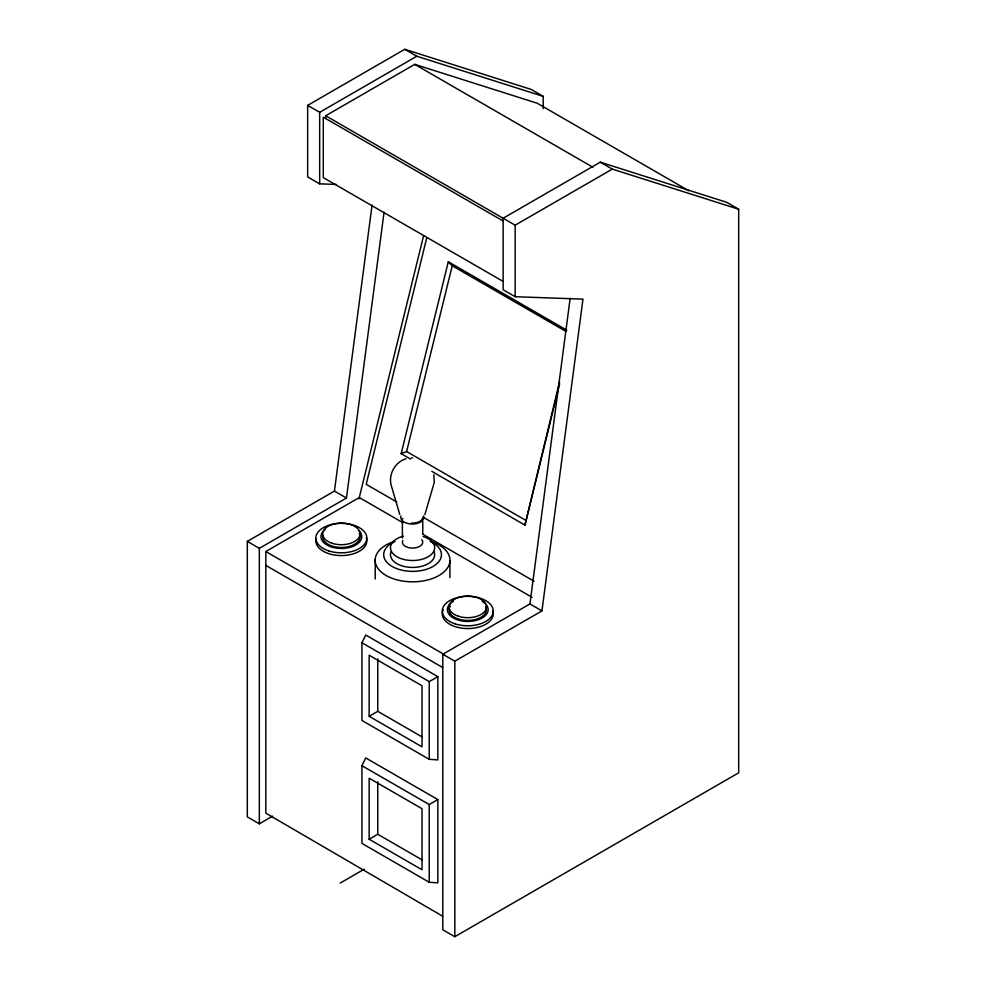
<?xml version="1.0" encoding="UTF-8"?>
<svg xmlns="http://www.w3.org/2000/svg" width="986" height="986" viewBox="0 0 986 986"><rect width="100%" height="100%" fill="white"/><g stroke="black" fill="none" stroke-linecap="round" stroke-linejoin="round"><path stroke-width="1.48" d="M449.899 577.673L449.936 560.911M431.782 471.345L524.946 525.131L559.518 382.026M272.654 816.137L259.33 823.828L247.313 816.889L247.313 541.388L334.439 491.077L372.067 205.174M247.313 541.388L259.33 548.327L346.456 498.016L384.084 212.113M442.8 654.248L454.817 661.187L541.955 610.889L582.972 299.128L515.16 296.712L503.143 289.773L503.143 218.239L600.264 162.172L726.67 202.29L738.687 209.229L738.687 772.802L454.817 936.7L442.8 929.761L442.8 654.248L529.938 603.95L570.154 298.265M358.953 498.891L423.586 235.777M426.765 237.749L366.2 484.323L396.84 502.01M410.484 459.057L401.166 453.671L448.297 261.771L566.753 330.162M401.166 453.671L406.614 451.539L452.229 265.789L448.297 261.771M524.946 525.131L559.654 383.813M424.855 514.643L434.284 482.4L433.828 474.722M361.936 642.761L365.744 635.021L437.846 676.642L437.846 759.898L429.23 759.319L361.936 720.47L361.936 642.761L429.23 681.622L437.846 676.642M361.936 765.703L365.744 757.951L437.846 799.584L437.846 882.84L429.23 882.26L361.936 843.4L361.936 765.703L429.23 804.551L437.846 799.584M336.251 184.431L319.674 183.84L307.657 176.901L307.657 105.366L404.765 49.3L531.183 89.418L543.2 96.357L543.2 108.67M307.657 105.366L319.674 112.305L416.782 56.239L543.2 96.357M325.676 118.554L325.676 115.769L414.724 64.361L537.185 103.222L688.758 190.729M325.676 115.769L515.16 225.178L612.281 169.111L738.687 209.229M442.652 916.216L265.813 813.142L265.813 551.519L359.286 497.548L403.163 522.876M448.605 607.413L449.69 606.784M369.146 716.304L422.02 746.833L422.02 685.775L369.146 655.259L369.146 716.304L377.761 711.337L421.934 736.838M369.146 839.246L422.02 869.763L422.02 808.717L369.146 778.188L369.146 839.246L377.761 834.267L421.934 859.767M340.244 883.037L364.253 869.184M406.059 458.761C394.375 462.114 387.51 475.918 391.799 487.318L399.761 514.47M411.298 457.911L412.616 457.886M404.765 49.3L416.782 56.239M600.264 162.172L612.281 169.111M414.724 64.361L592.882 167.226M502.761 220.79L323.272 117.161L323.272 177.591L502.761 281.22M452.229 265.789L565.915 331.419M406.614 451.539L525.575 520.226M423.475 517.391L534.042 581.222M422.994 534.326L532.132 597.343M334.439 491.077L346.456 498.016M529.938 603.95L541.955 610.889M265.813 551.519L443.971 654.371M265.813 565.385L442.652 667.485M375.198 559.555L375.247 578.992M515.16 225.178L515.16 296.712M454.817 661.187L454.817 936.7M429.23 681.622L429.23 759.319M429.23 804.551L429.23 882.26M422.772 521.409L422.772 533.894M402.374 521.347L402.374 537.999M377.761 658.833L377.761 711.337M377.761 781.762L377.761 834.267M319.674 112.305L319.674 183.84M259.33 548.327L259.33 823.828M423.561 516.048A11.524 6.619 0.3 0 1 412.308 524.034A11.524 6.619 0.3 0 1 401.043 515.974M422.772 517.219A10.193 5.891 0 0 1 411.519 523.073M402.855 518.993A10.193 5.891 0 0 1 402.596 518.414M421.786 539.675A10.205 5.891 0 0 1 413.319 548.068A10.205 5.891 0 0 1 402.806 540.476M423.154 536.544A22.086 12.756 0 0 1 429.267 556.092A22.086 12.756 0 0 1 394.881 555.389A22.086 12.756 0 0 1 403.397 536.137M430.352 541.536A28.89 16.688 0 0 1 433.815 565.989A28.89 16.688 0 0 1 391.319 565.976A28.89 16.688 0 0 1 394.794 541.524M434 551.581A22.099 12.756 0 0 1 412.838 567.431A22.099 12.756 0 0 1 391.011 551.889M430.488 541.277A37.382 21.581 0 0 1 441.395 573.975A37.382 21.581 0 0 1 383.739 573.975A37.382 21.581 0 0 1 394.659 541.277M492.667 610.704A25.488 14.716 0 0 1 466.846 628.538A25.488 14.716 0 0 1 443.293 609.681M482.179 601.337A20.398 11.77 0 0 1 482.179 617.988A20.398 11.77 0 0 1 453.338 617.988A20.398 11.77 0 0 1 453.338 601.337M485.691 606.624A18.697 10.797 0 0 1 467.093 620.453A18.697 10.797 0 0 1 450.245 605.897M366.262 537.727A25.488 14.716 0 0 1 342.265 555.562A25.488 14.716 0 0 1 316.124 538.763M358.51 530.332A20.398 11.77 0 0 1 354.344 545.776A20.398 11.77 0 0 1 327.29 545.209A20.398 11.77 0 0 1 325.035 529.63M359.298 533.648A18.697 10.797 0 0 1 342.697 547.452A18.697 10.797 0 0 1 322.853 535.151M455.014 623.805A25.488 14.716 0 0 0 493.246 611.061A25.488 14.716 0 0 0 455.014 598.305A25.488 14.716 0 0 0 455.014 623.805M458.416 616.238A18.697 10.797 0 0 0 486.455 606.895A18.697 10.797 0 0 0 458.416 597.541A18.697 10.797 0 0 0 458.416 616.238M328.609 550.829A25.488 14.716 0 0 0 366.854 538.085A25.488 14.716 0 0 0 328.609 525.328A25.488 14.716 0 0 0 328.609 550.829M332.011 543.261A18.697 10.797 0 0 0 360.05 533.919A18.697 10.797 0 0 0 332.011 524.564A18.697 10.797 0 0 0 332.011 543.261"/></g></svg>
